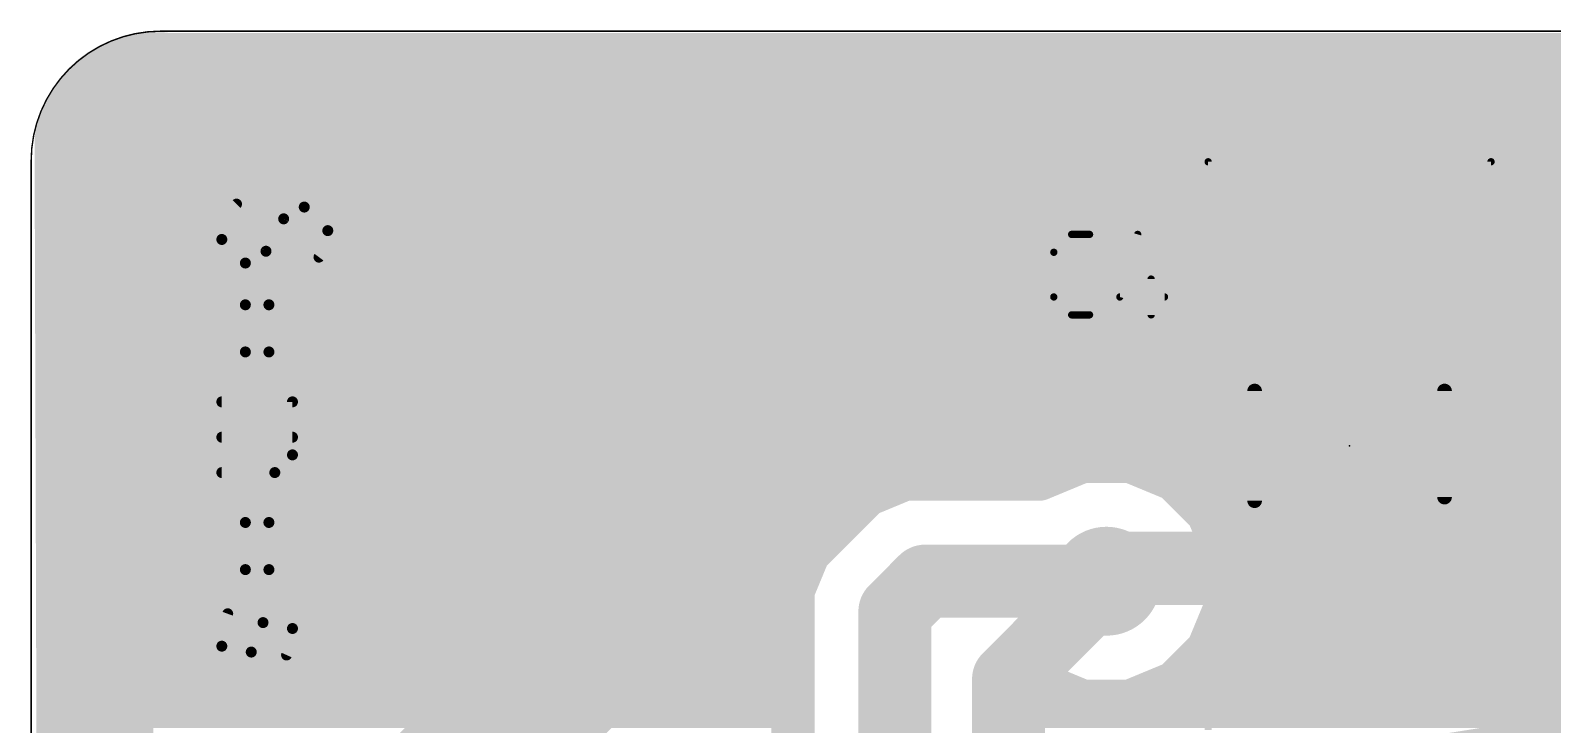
# Model space of a CAD drawing. Extents: x 96.6 to 118.5, y 69.7 to 92.9.
# Drawn here: x 96.55 to 107.13, y 88.07 to 92.89 of the extents above; entities that cross this region are included whole.
import ezdxf

# ---------------------------------------------------------------- set-up
doc = ezdxf.new("R2010")
doc.units = 0
for name, color, linetype in [('1', 12, 'CONTINUOUS'), ('16', 132, 'CONTINUOUS'), ('18', 110, 'CONTINUOUS'), ('20', 31, 'CONTINUOUS'), ('21', 253, 'CONTINUOUS'), ('23', 53, 'CONTINUOUS'), ('25', 253, 'CONTINUOUS'), ('39', 12, 'CONTINUOUS'), ('51', 253, 'CONTINUOUS')]:
    doc.layers.add(name, color=color, linetype=linetype)

# ---------------------------------------------------------------- blocks, each defined once
blk = doc.blocks.new('RECT')
blk.add_solid([(-0.5, -0.5), (0.5, -0.5), (-0.5, 0.5), (0.5, 0.5)])
blk = doc.blocks.new('ROUNDV')
at = {"const_width": 0.5}
blk.add_lwpolyline([(0, -0.25, 1), (0, 0.25, 1), (0, -0.25)], format="xyb", dxfattribs=at)

msp = doc.modelspace()

# ---------------------------------------------------------------- linework, layer by layer
at = {"layer": '1'}
for points, const_width in [([(98.3296, 86.5078), (102.6818, 90.86)], 1.016), ([(102.6818, 90.86), (105.72, 90.86)], 1.016), ([(105.81, 90.77), (105.72, 90.86)], 0.508), ([(108.58, 90.77), (105.81, 90.77)], 0.508), ([(104.03, 89.07), (104.12, 89.16)], 0.508), ([(104.12, 89.16), (105.72, 89.16)], 0.508), ([(105.81, 89.07), (105.72, 89.16)], 0.508), ([(103.35, 88.39), (104.03, 89.07)], 0.508), ([(108.58, 89.07), (105.81, 89.07)], 0.508), ([(103.35, 80.19), (103.35, 88.39)], 0.508)]:
    msp.add_lwpolyline(points, dxfattribs=dict(at, const_width=const_width))
for points, const_width in [([(102.6818, 91.114, 1), (102.6818, 90.606)], 0.508), ([(102.8614, 90.6804, 1), (102.5022, 91.0396)], 0.508), ([(105.72, 90.606, 1), (105.72, 91.114)], 0.508), ([(105.8098, 90.9498, 1), (105.6302, 90.7702)], 0.254), ([(105.81, 90.897, 1), (105.81, 90.643)], 0.254), ([(105.7202, 90.6802, 1), (105.8998, 90.8598)], 0.254), ([(104.12, 89.287, 1), (104.12, 89.033)], 0.254), ([(104.2098, 89.0702, 1), (104.0302, 89.2498)], 0.254), ([(105.8098, 89.2498, 1), (105.6302, 89.0702)], 0.254), ([(105.72, 89.033, 1), (105.72, 89.287)], 0.254), ([(104.1198, 88.9802, 1), (103.9402, 89.1598)], 0.254), ([(105.81, 89.197, 1), (105.81, 88.943)], 0.254), ([(103.9402, 89.1598, 1), (104.1198, 88.9802)], 0.254), ([(105.7202, 88.9802, 1), (105.8998, 89.1598)], 0.254), ([(103.477, 88.39, 1), (103.223, 88.39)], 0.254), ([(103.2602, 88.4798, 1), (103.4398, 88.3002)], 0.254)]:
    msp.add_lwpolyline(points, format="xyb", dxfattribs=dict(at, const_width=const_width))
at = {"layer": '16'}
for points, const_width in [([(97.3427, 92.4151), (97.4566, 92.4301)], 0.3), ([(97.4566, 92.4301), (117.5566, 92.4301)], 0.3), ([(97.1453, 92.3012), (97.3427, 92.4151)], 0.3), ([(97.3165, 92.4), (117.6948, 92.4)], 0.3), ([(97.0314, 92.1039), (97.1453, 92.3012)], 0.3), ([(97.0164, 91.9899), (97.0314, 92.1039)], 0.3), ([(97.0309, 92.1), (117.9783, 92.1)], 0.3), ([(97.0164, 73.8203), (97.0164, 91.9899)], 0.3), ([(97.0164, 91.8), (117.9968, 91.8)], 0.3), ([(97.0164, 91.5), (117.9968, 91.5)], 0.3), ([(97.0164, 91.2), (117.9968, 91.2)], 0.3), ([(97.0164, 90.9), (117.9968, 90.9)], 0.3), ([(97.0164, 90.6), (117.9968, 90.6)], 0.3), ([(97.0164, 90.3), (117.9968, 90.3)], 0.3), ([(97.0164, 90), (117.9968, 90)], 0.3), ([(103.8643, 89.903), (103.5645, 89.7788)], 0.3), ([(104.1957, 89.903), (103.8643, 89.903)], 0.3), ([(104.5019, 89.7762), (104.1957, 89.903)], 0.3), ([(102.629, 89.7788), (102.3685, 89.6709)], 0.3), ([(103.5645, 89.7788), (102.629, 89.7788)], 0.3), ([(104.7362, 89.5419), (104.5019, 89.7762)], 0.3), ([(97.0164, 89.7), (102.4388, 89.7)], 0.3), ([(102.3685, 89.6709), (101.9591, 89.2615)], 0.3), ([(104.578, 89.7), (117.9968, 89.7)], 0.3), ([(104.863, 89.2357), (104.7362, 89.5419)], 0.3), ([(97.0164, 89.4), (102.0976, 89.4)], 0.3), ([(104.7949, 89.4), (117.9968, 89.4)], 0.3), ([(101.9591, 89.2615), (101.8512, 89.001)], 0.3), ([(102.56, 88.86), (102.77, 89.07)], 0.508), ([(102.77, 89.07), (104.03, 89.07)], 0.508), ([(104.863, 88.9043), (104.863, 89.2357)], 0.3), ([(97.0164, 89.1), (101.8922, 89.1)], 0.3), ([(104.863, 89.1), (117.9968, 89.1)], 0.3), ([(101.8512, 89.001), (101.8512, 86.884)], 0.3), ([(102.56, 83.73), (102.56, 88.86)], 0.508), ([(104.7362, 88.5981), (104.863, 88.9043)], 0.3), ([(97.0164, 88.8), (101.8512, 88.8)], 0.3), ([(104.8198, 88.8), (117.9968, 88.8)], 0.3), ([(104.5019, 88.3638), (104.7362, 88.5981)], 0.3), ([(97.0164, 88.5), (101.8512, 88.5)], 0.3), ([(104.638, 88.5), (117.9968, 88.5)], 0.3), ([(103.2688, 84.6144), (103.2688, 88.3612)], 0.3), ([(103.2688, 88.3612), (103.5645, 88.3612)], 0.3), ([(103.5645, 88.3612), (103.8643, 88.237)], 0.3), ([(104.1957, 88.237), (104.5019, 88.3638)], 0.3), ([(97.0164, 88.2), (101.8512, 88.2)], 0.3), ([(103.2688, 88.2), (117.9968, 88.2)], 0.3), ([(103.8643, 88.237), (104.1957, 88.237)], 0.3), ([(107.5, 88.0369), (106.3086, 87.8482)], 0.3)]:
    msp.add_lwpolyline(points, dxfattribs=dict(at, const_width=const_width))
for points, const_width in [([(97.4566, 92.5051, 1), (97.4566, 92.3551)], 0.15), ([(97.4664, 92.3558, 1), (97.4468, 92.5045)], 0.15), ([(97.3165, 92.475, 1), (97.3165, 92.325)], 0.15), ([(97.3329, 92.4895, 1), (97.3525, 92.3408)], 0.15), ([(97.3802, 92.3502, 1), (97.3052, 92.4801)], 0.15), ([(97.1078, 92.3662, 1), (97.1828, 92.2363)], 0.15), ([(97.2103, 92.2637, 1), (97.0804, 92.3387)], 0.15), ([(97.0309, 92.175, 1), (97.0309, 92.025)], 0.15), ([(97.1058, 92.0941, 1), (96.9571, 92.1137)], 0.15), ([(96.9665, 92.1414, 1), (97.0964, 92.0664)], 0.15), ([(97.0914, 91.9899, 1), (96.9414, 91.9899)], 0.15), ([(96.9421, 91.9997, 1), (97.0908, 91.9801)], 0.15), ([(97.0164, 91.875, 1), (97.0164, 91.725)], 0.15), ([(97.0164, 91.575, 1), (97.0164, 91.425)], 0.15), ([(97.0164, 91.275, 1), (97.0164, 91.125)], 0.15), ([(97.0164, 90.975, 1), (97.0164, 90.825)], 0.15), ([(97.0164, 90.675, 1), (97.0164, 90.525)], 0.15), ([(97.0164, 90.375, 1), (97.0164, 90.225)], 0.15), ([(97.0164, 90.075, 1), (97.0164, 89.925)], 0.15), ([(103.8643, 89.978, 1), (103.8643, 89.828)], 0.15), ([(103.893, 89.8337, 1), (103.8356, 89.9723)], 0.15), ([(104.2244, 89.9723, 1), (104.167, 89.8337)], 0.15), ([(104.1957, 89.828, 1), (104.1957, 89.978)], 0.15), ([(102.629, 89.8538, 1), (102.629, 89.7038)], 0.15), ([(102.6577, 89.7095, 1), (102.6003, 89.8481)], 0.15), ([(103.5358, 89.8481, 1), (103.5932, 89.7095)], 0.15), ([(103.5645, 89.7038, 1), (103.5645, 89.8538)], 0.15), ([(104.5549, 89.8292, 1), (104.4488, 89.7231)], 0.15), ([(97.0164, 89.775, 1), (97.0164, 89.625)], 0.15), ([(102.4215, 89.6179, 1), (102.3155, 89.7239)], 0.15), ([(102.4388, 89.625, 1), (102.4388, 89.775)], 0.15), ([(104.4732, 89.7069, 1), (104.5306, 89.8455)], 0.15), ([(104.578, 89.775, 1), (104.578, 89.625)], 0.15), ([(102.3398, 89.7402, 1), (102.3972, 89.6016)], 0.15), ([(104.8055, 89.5706, 1), (104.6669, 89.5132)], 0.15), ([(104.6831, 89.4888, 1), (104.7892, 89.5949)], 0.15), ([(97.0164, 89.475, 1), (97.0164, 89.325)], 0.15), ([(102.0976, 89.325, 1), (102.0976, 89.475)], 0.15), ([(104.7949, 89.475, 1), (104.7949, 89.325)], 0.15), ([(102.0284, 89.2328, 1), (101.8898, 89.2902)], 0.15), ([(101.9061, 89.3145, 1), (102.0121, 89.2085)], 0.15), ([(102.77, 89.197, 1), (102.77, 88.943)], 0.254), ([(102.8598, 88.9802, 1), (102.6802, 89.1598)], 0.254), ([(104.03, 88.943, 1), (104.03, 89.197)], 0.254), ([(104.938, 89.2357, 1), (104.788, 89.2357)], 0.15), ([(104.7937, 89.207, 1), (104.9323, 89.2644)], 0.15), ([(97.0164, 89.175, 1), (97.0164, 89.025)], 0.15), ([(101.8922, 89.025, 1), (101.8922, 89.175)], 0.15), ([(104.863, 89.175, 1), (104.863, 89.025)], 0.15), ([(101.9262, 89.001, 1), (101.7762, 89.001)], 0.15), ([(101.7819, 89.0297, 1), (101.9205, 88.9723)], 0.15), ([(102.687, 88.86, 1), (102.433, 88.86)], 0.254), ([(102.4702, 88.9498, 1), (102.6498, 88.7702)], 0.254), ([(104.788, 88.9043, 1), (104.938, 88.9043)], 0.15), ([(104.9323, 88.8756, 1), (104.7937, 88.933)], 0.15), ([(97.0164, 88.875, 1), (97.0164, 88.725)], 0.15), ([(101.8512, 88.725, 1), (101.8512, 88.875)], 0.15), ([(104.8198, 88.875, 1), (104.8198, 88.725)], 0.15), ([(104.6669, 88.6268, 1), (104.8055, 88.5694)], 0.15), ([(104.7892, 88.5451, 1), (104.6831, 88.6512)], 0.15), ([(97.0164, 88.575, 1), (97.0164, 88.425)], 0.15), ([(101.8512, 88.425, 1), (101.8512, 88.575)], 0.15), ([(104.638, 88.575, 1), (104.638, 88.425)], 0.15), ([(103.3438, 88.3612, 1), (103.1938, 88.3612)], 0.15), ([(103.2688, 88.4362, 1), (103.2688, 88.2862)], 0.15), ([(103.5932, 88.4305, 1), (103.5358, 88.2919)], 0.15), ([(103.5645, 88.2862, 1), (103.5645, 88.4362)], 0.15), ([(104.4488, 88.4168, 1), (104.5549, 88.3108)], 0.15), ([(104.5306, 88.2945, 1), (104.4732, 88.4331)], 0.15), ([(97.0164, 88.275, 1), (97.0164, 88.125)], 0.15), ([(101.8512, 88.125, 1), (101.8512, 88.275)], 0.15), ([(103.2688, 88.275, 1), (103.2688, 88.125)], 0.15), ([(103.8643, 88.312, 1), (103.8643, 88.162)], 0.15), ([(103.8356, 88.1677, 1), (103.893, 88.3063)], 0.15), ([(104.167, 88.3063, 1), (104.2244, 88.1677)], 0.15), ([(104.1957, 88.162, 1), (104.1957, 88.312)], 0.15)]:
    msp.add_lwpolyline(points, format="xyb", dxfattribs=dict(at, const_width=const_width))
at = {"layer": '20'}
for points, const_width in [([(97.4566, 92.8899, 0.4142), (96.5566, 91.9899)], 0.01), ([(97.4566, 92.8924, 1), (97.4566, 92.8874)], 0.005), ([(97.4566, 92.8874, 1), (97.4566, 92.8924)], 0.005), ([(96.5591, 91.9899, 1), (96.5541, 91.9899)], 0.005), ([(96.5541, 91.9899, 1), (96.5591, 91.9899)], 0.005)]:
    msp.add_lwpolyline(points, format="xyb", dxfattribs=dict(at, const_width=const_width))
at = {"layer": '20', "const_width": 0.01}
for points in [[(117.5566, 92.8899), (97.4566, 92.8899)], [(96.5566, 91.9899), (96.5566, 73.6885)]]:
    msp.add_lwpolyline(points, dxfattribs=at)
at = {"layer": '21'}
for points, const_width in [([(97.4966, 92.4699, 0.4142), (96.9866, 92.1199)], 0.8128), ([(97.4966, 92.6731, 1), (97.4966, 92.2667)], 0.4064), ([(97.4594, 92.2702, 1), (97.5338, 92.6697)], 0.4064), ([(97.1898, 92.1206, 1), (96.7834, 92.1193)], 0.4064), ([(96.7868, 92.1571, 1), (97.1864, 92.0828)], 0.4064), ([(97.984, 91.689, 0.2), (97.8817, 91.4435)], 0.0762), ([(97.9974, 91.6755, 1), (97.9706, 91.7025)], 0.0381), ([(98.4546, 91.6686, 0.2656), (98.3114, 91.5867)], 0.0762), ([(98.295, 91.5964, 1), (98.3278, 91.577)], 0.0381), ([(98.3281, 91.5776, 1), (98.2947, 91.5958)], 0.0381), ([(98.6183, 91.5049, 0.4142), (98.4546, 91.6686)], 0.0762), ([(98.4546, 91.6876, 1), (98.4546, 91.6495)], 0.0381), ([(98.4546, 91.6495, 1), (98.4546, 91.6876)], 0.0381), ([(98.5569, 91.3207, 0.1623), (98.6183, 91.5049)], 0.0762), ([(98.6373, 91.5049, 1), (98.5993, 91.5049)], 0.0381), ([(98.5993, 91.5049, 1), (98.6373, 91.5049)], 0.0381), ([(97.8817, 91.4435, 0.4142), (98.0454, 91.2798)], 0.0762), ([(97.9007, 91.4435, 1), (97.8627, 91.4435)], 0.0381), ([(97.8627, 91.4435, 1), (97.9007, 91.4435)], 0.0381), ([(98.0454, 91.2798, 0.2656), (98.1886, 91.3616)], 0.0762), ([(98.0454, 91.2988, 1), (98.0454, 91.2607)], 0.0381), ([(98.0454, 91.2607, 1), (98.0454, 91.2988)], 0.0381), ([(98.1719, 91.3708, 1), (98.2053, 91.3525)], 0.0381), ([(98.205, 91.352, 1), (98.1722, 91.3713)], 0.0381), ([(98.5417, 91.3321, 1), (98.5722, 91.3093)], 0.0381), ([(98.0454, 90.9897, 1), (98.0454, 90.6623)], 0.0762), ([(98.0454, 91.0088, 1), (98.0454, 90.9707)], 0.0381), ([(98.0454, 90.9707, 1), (98.0454, 91.0088)], 0.0381), ([(98.2091, 90.6623, 1), (98.2091, 90.9897)], 0.0762), ([(98.2091, 91.0088, 1), (98.2091, 90.9707)], 0.0381), ([(98.2091, 90.9707, 1), (98.2091, 91.0088)], 0.0381), ([(98.0454, 90.6814, 1), (98.0454, 90.6433)], 0.0381), ([(98.0454, 90.6433, 1), (98.0454, 90.6814)], 0.0381), ([(98.2091, 90.6814, 1), (98.2091, 90.6433)], 0.0381), ([(98.2091, 90.6433, 1), (98.2091, 90.6814)], 0.0381), ([(97.8817, 90.3347, 1), (97.8817, 90.2966)], 0.0381), ([(98.3918, 90.3157, 1), (98.3537, 90.3157)], 0.0381), ([(98.3728, 90.2966, 1), (98.3728, 90.3347)], 0.0381), ([(97.8817, 90.0892, 1), (97.8817, 90.0511)], 0.0381), ([(98.3728, 90.0511, 1), (98.3728, 90.0892)], 0.0381), ([(98.25, 89.8246, 0.4142), (98.3728, 89.9474)], 0.0762), ([(98.3918, 89.9474, 1), (98.3537, 89.9474)], 0.0381), ([(98.3537, 89.9474, 1), (98.3918, 89.9474)], 0.0381), ([(97.8817, 89.8436, 1), (97.8817, 89.8056)], 0.0381), ([(98.25, 89.8436, 1), (98.25, 89.8055)], 0.0381), ([(98.25, 89.8056, 1), (98.25, 89.8436)], 0.0381), ([(98.0454, 89.4779, 1), (98.0454, 89.1505)], 0.0762), ([(98.0454, 89.497, 1), (98.0454, 89.4589)], 0.0381), ([(98.0454, 89.4589, 1), (98.0454, 89.497)], 0.0381), ([(98.2091, 89.1505, 1), (98.2091, 89.4779)], 0.0762), ([(98.2091, 89.497, 1), (98.2091, 89.4589)], 0.0381), ([(98.2091, 89.4589, 1), (98.2091, 89.497)], 0.0381), ([(98.0454, 89.1696, 1), (98.0454, 89.1315)], 0.0381), ([(98.0454, 89.1315, 1), (98.0454, 89.1696)], 0.0381), ([(98.2091, 89.1696, 1), (98.2091, 89.1315)], 0.0381), ([(98.2091, 89.1315, 1), (98.2091, 89.1696)], 0.0381), ([(97.9226, 88.8439, 0.083), (97.8817, 88.6189)], 0.0762), ([(97.9405, 88.8375, 1), (97.9047, 88.8504)], 0.0381), ([(98.3728, 88.7416, 0.8318), (98.1682, 88.7826)], 0.0762), ([(98.1505, 88.7896, 1), (98.1858, 88.7755)], 0.0381), ([(98.1858, 88.7755, 1), (98.1505, 88.7896)], 0.0381), ([(98.3318, 88.5575, 0.1025), (98.3728, 88.7416)], 0.0762), ([(98.3537, 88.7419, 1), (98.3918, 88.7414)], 0.0381), ([(98.3918, 88.7414, 1), (98.3537, 88.7419)], 0.0381), ([(97.8817, 88.6189, 0.8318), (98.0863, 88.5779)], 0.0762), ([(97.9007, 88.6186, 1), (97.8627, 88.6191)], 0.0381), ([(97.8627, 88.6191, 1), (97.9007, 88.6186)], 0.0381), ([(98.0686, 88.585, 1), (98.104, 88.5709)], 0.0381), ([(98.104, 88.5709, 1), (98.0686, 88.585)], 0.0381), ([(98.3145, 88.5653, 1), (98.3492, 88.5497)], 0.0381)]:
    msp.add_lwpolyline(points, format="xyb", dxfattribs=dict(at, const_width=const_width))
for points, const_width in [([(117.4366, 92.4699), (97.4966, 92.4699)], 0.8128), ([(96.9866, 92.1199), (97.0566, 70.1385)], 0.8128), ([(98.1886, 91.3616), (98.3114, 91.5867)], 0.0762), ([(98.0454, 90.9897), (98.2091, 90.9897)], 0.0762), ([(98.2091, 90.6623), (98.0454, 90.6623)], 0.0762), ([(97.8817, 90.3157), (98.3728, 90.3157)], 0.0762), ([(98.3728, 90.3157), (98.3728, 89.9474)], 0.0762), ([(97.8817, 90.0701), (98.3728, 90.0701)], 0.0762), ([(98.25, 89.8246), (97.8817, 89.8246)], 0.0762), ([(98.0454, 89.4779), (98.2091, 89.4779)], 0.0762), ([(98.2091, 89.1505), (98.0454, 89.1505)], 0.0762), ([(98.0863, 88.5779), (98.1682, 88.7826)], 0.0762)]:
    msp.add_lwpolyline(points, dxfattribs=dict(at, const_width=const_width))
at = {"layer": '23'}
msp.add_point((105.72, 90.01), dxfattribs=at)
at = {"layer": '25'}
for points, const_width in [([(103.7885, 91.4786, 0.4142), (103.6643, 91.3544)], 0.0508), ([(103.7885, 91.4913, 1), (103.7885, 91.4659)], 0.0254), ([(103.7885, 91.4659, 1), (103.7885, 91.4913)], 0.0254), ([(103.9127, 91.4659, 1), (103.9127, 91.4913)], 0.0254), ([(104.2595, 91.4751, 1), (104.2351, 91.4821)], 0.0254), ([(103.677, 91.3544, 1), (103.6516, 91.3544)], 0.0254), ([(103.6516, 91.3544, 1), (103.677, 91.3544)], 0.0254), ([(104.3532, 91.1682, 1), (104.3278, 91.1682)], 0.0254), ([(103.6643, 91.044, 0.4142), (103.7885, 90.9198)], 0.0508), ([(103.677, 91.044, 1), (103.6516, 91.044)], 0.0254), ([(103.6516, 91.044, 1), (103.677, 91.044)], 0.0254), ([(104.1109, 91.0475, 1), (104.1354, 91.0405)], 0.0254), ([(104.1232, 91.0567, 1), (104.1232, 91.0313)], 0.0254), ([(104.4336, 91.0313, 1), (104.4336, 91.0567)], 0.0254), ([(103.7885, 90.9325, 1), (103.7885, 90.9071)], 0.0254), ([(103.7885, 90.9071, 1), (103.7885, 90.9325)], 0.0254), ([(103.9127, 90.9071, 1), (103.9127, 90.9325)], 0.0254), ([(104.3278, 90.9198, 1), (104.3532, 90.9198)], 0.0254)]:
    msp.add_lwpolyline(points, format="xyb", dxfattribs=dict(at, const_width=const_width))
at = {"layer": '25', "const_width": 0.0508}
for points in [[(103.7885, 91.4786), (103.9127, 91.4786)], [(104.2473, 91.4786), (104.1232, 91.044)], [(103.6643, 91.044), (103.6643, 91.3544)], [(104.3405, 91.1682), (104.3405, 90.9198)], [(104.1232, 91.044), (104.4336, 91.044)], [(103.9127, 90.9198), (103.7885, 90.9198)]]:
    msp.add_lwpolyline(points, dxfattribs=at)
at = {"layer": '39', "const_width": 0.0508}
for points in [[(104.737, 88.037), (104.737, 91.983)], [(104.737, 91.983), (106.703, 91.983)], [(106.703, 91.983), (106.703, 88.037)]]:
    msp.add_lwpolyline(points, dxfattribs=at)
at = {"layer": '39', "const_width": 0.0254}
for points in [[(104.7497, 91.983, 1), (104.7243, 91.983)], [(104.737, 91.9957, 1), (104.737, 91.9703)], [(106.7157, 91.983, 1), (106.6903, 91.983)], [(106.703, 91.9703, 1), (106.703, 91.9957)]]:
    msp.add_lwpolyline(points, format="xyb", dxfattribs=at)
at = {"layer": '51', "const_width": 0.1016}
for points in [[(105.06, 89.629), (105.06, 90.391)], [(106.38, 89.654), (106.38, 90.391)]]:
    msp.add_lwpolyline(points, dxfattribs=at)
at = {"layer": '51', "const_width": 0.0508}
for points in [[(105.0854, 90.391, 1), (105.0346, 90.391)], [(106.4054, 90.391, 1), (106.3546, 90.391)], [(105.0346, 89.629, 1), (105.0854, 89.629)], [(106.3546, 89.654, 1), (106.4054, 89.654)]]:
    msp.add_lwpolyline(points, format="xyb", dxfattribs=at)

# ---------------------------------------------------------------- block references
at = {"layer": '1', "xscale": 1.3, "yscale": 1.5, "rotation": 90}
for p in [(105.72, 90.86), (105.72, 89.16)]:
    msp.add_blockref('RECT', p, dxfattribs=at)
at = {"layer": '18', "xscale": 0.7564, "yscale": 0.7564}
msp.add_blockref('ROUNDV', (104.03, 89.07), dxfattribs=at)
msp.add_blockref('ROUNDV', (104.03, 89.07), dxfattribs=at)
at = {"layer": '51', "xscale": 0.7501, "yscale": 1.4501, "rotation": 90}
for p in [(105.7189, 90.7407), (105.7189, 89.2929)]:
    msp.add_blockref('RECT', p, dxfattribs=at)

doc.saveas('drawing.dxf')
